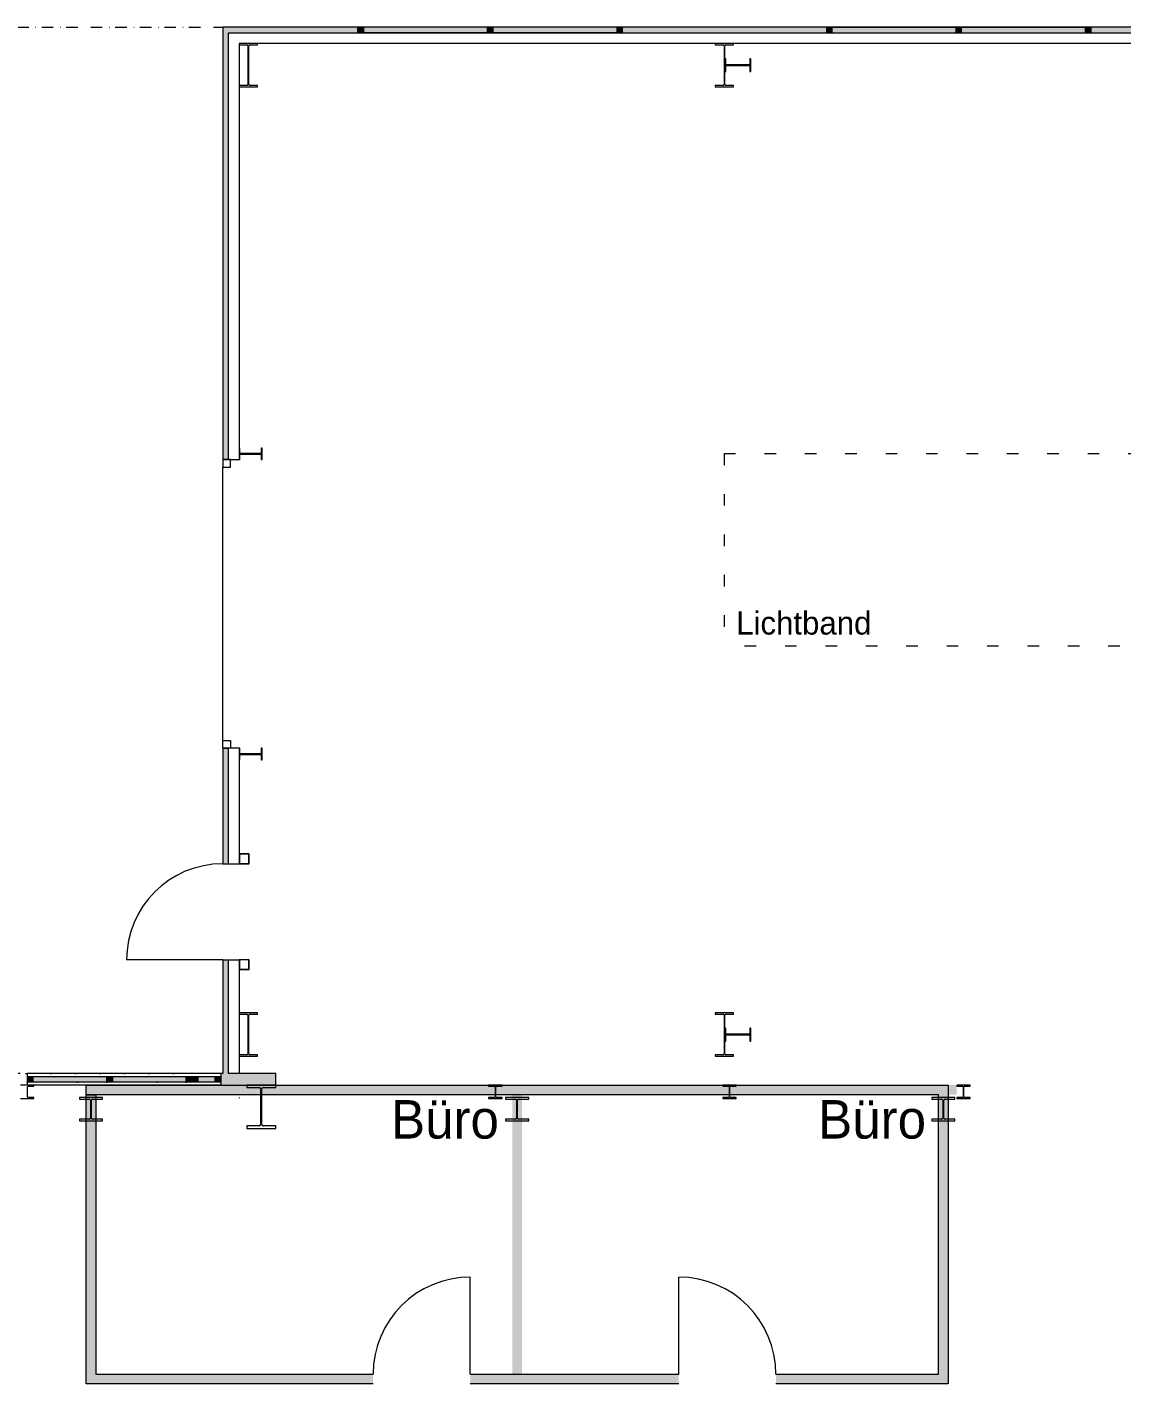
# Model space of a CAD drawing. Header units: inches. Extents: x 47334 to 154394, y 34687 to 85162.
# Drawn here: x 106891 to 118270, y 71062 to 85162 of the extents above; entities that cross this region are included whole.
import ezdxf

# ---------------------------------------------------------------- set-up
doc = ezdxf.new("R2010")
doc.units = ezdxf.units.IN
doc.header["$LTSCALE"] = 300
doc.header["$MEASUREMENT"] = 0
for name, pattern in [('Punktlinie', [1.4, 0.4, -1]), ('Standardmuster', [0]), ('Strichpunktlinie', [0.85, 0.4, -0.24, 0.01, -0.2]), ('Wipeout_Contour', [1.01, 0.01, -1])]:
    doc.linetypes.add(name, pattern=pattern)
doc.layers.add('Grundebene', color=7, linetype='Continuous')
doc.styles.add('ARIAL', font='arial.ttf', dxfattribs={"height": 0.2})

# ---------------------------------------------------------------- blocks, each defined once
blk = doc.blocks.new('Color_Area-854')
at = {"layer": 'Grundebene', "true_color": 0xffffff, "transparency": 33554687}
blk.add_hatch(color=7, dxfattribs=at).paths.add_polyline_path([(108605, 74257), (108605, 74197), (108545, 74197), (108545, 74257)], flags=0)
at = {"layer": 'Grundebene', "color": 18, "linetype": 'Wipeout_Contour', "lineweight": 13, "true_color": 0x000000}
for p, q in [((108545, 74197), (108545, 74257)), ((108545, 74257), (108605, 74257)), ((108605, 74197), (108545, 74197)), ((108605, 74257), (108605, 74197))]:
    blk.add_line(p, q, dxfattribs=at)
blk = doc.blocks.new('Color_Area-85A')
at = {"layer": 'Grundebene', "true_color": 0xffffff, "transparency": 33554687}
blk.add_hatch(color=7, dxfattribs=at).paths.add_polyline_path([(106891, 74197), (106891, 74257), (106951, 74257), (106951, 74197)], flags=0)
at = {"layer": 'Grundebene', "color": 18, "linetype": 'Wipeout_Contour', "lineweight": 13, "true_color": 0x000000}
for p, q in [((106891, 74197), (106891, 74257)), ((106891, 74257), (106951, 74257)), ((106951, 74197), (106891, 74197)), ((106951, 74257), (106951, 74197))]:
    blk.add_line(p, q, dxfattribs=at)
blk = doc.blocks.new('Color_Area-860')
at = {"layer": 'Grundebene', "true_color": 0xffffff, "transparency": 33554687}
blk.add_hatch(color=7, dxfattribs=at).paths.add_polyline_path([(107778, 74257), (108545, 74257), (108545, 74197), (107778, 74197)], flags=0)
at = {"layer": 'Grundebene', "color": 18, "linetype": 'Wipeout_Contour', "lineweight": 13, "true_color": 0x000000}
for p, q in [((107778, 74257), (108545, 74257)), ((107778, 74197), (107778, 74257)), ((108545, 74197), (107778, 74197)), ((108545, 74257), (108545, 74197))]:
    blk.add_line(p, q, dxfattribs=at)
blk = doc.blocks.new('Color_Area-866')
at = {"layer": 'Grundebene', "true_color": 0xffffff, "transparency": 33554687}
blk.add_hatch(color=7, dxfattribs=at).paths.add_polyline_path([(107748, 74257), (107778, 74257), (107778, 74197), (107748, 74197)], flags=0)
at = {"layer": 'Grundebene', "color": 18, "linetype": 'Wipeout_Contour', "lineweight": 13, "true_color": 0x000000}
for p, q in [((107748, 74257), (107778, 74257)), ((107748, 74197), (107748, 74257)), ((107778, 74197), (107748, 74197)), ((107778, 74257), (107778, 74197))]:
    blk.add_line(p, q, dxfattribs=at)
blk = doc.blocks.new('Color_Area-86C')
at = {"layer": 'Grundebene', "true_color": 0xffffff, "transparency": 33554687}
blk.add_hatch(color=7, dxfattribs=at).paths.add_polyline_path([(106951, 74257), (107718, 74257), (107718, 74197), (106951, 74197)], flags=0)
at = {"layer": 'Grundebene', "color": 18, "linetype": 'Wipeout_Contour', "lineweight": 13, "true_color": 0x000000}
for p, q in [((106951, 74257), (107718, 74257)), ((106951, 74197), (106951, 74257)), ((107718, 74197), (106951, 74197)), ((107718, 74257), (107718, 74197))]:
    blk.add_line(p, q, dxfattribs=at)
blk = doc.blocks.new('Color_Area-872')
at = {"layer": 'Grundebene', "true_color": 0xffffff, "transparency": 33554687}
blk.add_hatch(color=7, dxfattribs=at).paths.add_polyline_path([(107718, 74257), (107748, 74257), (107748, 74197), (107718, 74197)], flags=0)
at = {"layer": 'Grundebene', "color": 18, "linetype": 'Wipeout_Contour', "lineweight": 13, "true_color": 0x000000}
for p, q in [((107718, 74257), (107748, 74257)), ((107718, 74197), (107718, 74257)), ((107748, 74197), (107718, 74197)), ((107748, 74257), (107748, 74197))]:
    blk.add_line(p, q, dxfattribs=at)
blk = doc.blocks.new('Color_Area-BEA')
at = {"layer": 'Grundebene', "true_color": 0xffffff, "transparency": 33554687}
blk.add_hatch(color=7, dxfattribs=at).paths.add_polyline_path([(108905, 74257), (108905, 74197), (108845, 74197), (108845, 74257)], flags=0)
at = {"layer": 'Grundebene', "color": 18, "linetype": 'Wipeout_Contour', "lineweight": 13, "true_color": 0x000000}
for p, q in [((108845, 74197), (108845, 74257)), ((108845, 74257), (108905, 74257)), ((108905, 74197), (108845, 74197)), ((108905, 74257), (108905, 74197))]:
    blk.add_line(p, q, dxfattribs=at)
blk = doc.blocks.new('Color_Area-BF0')
at = {"layer": 'Grundebene', "true_color": 0xffffff, "transparency": 33554687}
blk.add_hatch(color=7, dxfattribs=at).paths.add_polyline_path([(108605, 74197), (108605, 74257), (108665, 74257), (108665, 74197)], flags=0)
at = {"layer": 'Grundebene', "color": 18, "linetype": 'Wipeout_Contour', "lineweight": 13, "true_color": 0x000000}
for p, q in [((108605, 74197), (108605, 74257)), ((108605, 74257), (108665, 74257)), ((108665, 74197), (108605, 74197)), ((108665, 74257), (108665, 74197))]:
    blk.add_line(p, q, dxfattribs=at)
blk = doc.blocks.new('Color_Area-BF6')
at = {"layer": 'Grundebene', "true_color": 0xffffff, "transparency": 33554687}
blk.add_hatch(color=7, dxfattribs=at).paths.add_polyline_path([(108665, 74257), (108845, 74257), (108845, 74197), (108665, 74197)], flags=0)
at = {"layer": 'Grundebene', "color": 18, "linetype": 'Wipeout_Contour', "lineweight": 13, "true_color": 0x000000}
for p, q in [((108665, 74257), (108845, 74257)), ((108665, 74197), (108665, 74257)), ((108845, 74197), (108665, 74197)), ((108845, 74257), (108845, 74197))]:
    blk.add_line(p, q, dxfattribs=at)
blk = doc.blocks.new('Color_Area-1560')
at = {"layer": 'Grundebene', "true_color": 0xffffff, "transparency": 33554687}
blk.add_hatch(color=7, dxfattribs=at).paths.add_polyline_path([(115199, 85162), (115199, 85102), (115259, 85102), (115259, 85162)], flags=0)
at = {"layer": 'Grundebene', "color": 18, "linetype": 'Wipeout_Contour', "lineweight": 13, "true_color": 0x000000}
for p, q in [((115199, 85162), (115199, 85102)), ((115259, 85162), (115199, 85162)), ((115199, 85102), (115259, 85102)), ((115259, 85102), (115259, 85162))]:
    blk.add_line(p, q, dxfattribs=at)
blk = doc.blocks.new('Color_Area-1566')
at = {"layer": 'Grundebene', "true_color": 0xffffff, "transparency": 33554687}
blk.add_hatch(color=7, dxfattribs=at).paths.add_polyline_path([(117949, 85102), (117949, 85162), (117889, 85162), (117889, 85102)], flags=0)
at = {"layer": 'Grundebene', "color": 18, "linetype": 'Wipeout_Contour', "lineweight": 13, "true_color": 0x000000}
for p, q in [((117949, 85162), (117889, 85162)), ((117889, 85162), (117889, 85102)), ((117889, 85102), (117949, 85102)), ((117949, 85102), (117949, 85162))]:
    blk.add_line(p, q, dxfattribs=at)
blk = doc.blocks.new('Color_Area-156C')
at = {"layer": 'Grundebene', "true_color": 0xffffff, "transparency": 33554687}
blk.add_hatch(color=7, dxfattribs=at).paths.add_polyline_path([(116544, 85162), (115259, 85162), (115259, 85102), (116544, 85102)], flags=0)
at = {"layer": 'Grundebene', "color": 18, "linetype": 'Wipeout_Contour', "lineweight": 13, "true_color": 0x000000}
for p, q in [((116544, 85162), (115259, 85162)), ((115259, 85162), (115259, 85102)), ((115259, 85102), (116544, 85102)), ((116544, 85102), (116544, 85162))]:
    blk.add_line(p, q, dxfattribs=at)
blk = doc.blocks.new('Color_Area-1572')
at = {"layer": 'Grundebene', "true_color": 0xffffff, "transparency": 33554687}
blk.add_hatch(color=7, dxfattribs=at).paths.add_polyline_path([(116574, 85162), (116544, 85162), (116544, 85102), (116574, 85102)], flags=0)
at = {"layer": 'Grundebene', "color": 18, "linetype": 'Wipeout_Contour', "lineweight": 13, "true_color": 0x000000}
for p, q in [((116574, 85162), (116544, 85162)), ((116544, 85162), (116544, 85102)), ((116544, 85102), (116574, 85102)), ((116574, 85102), (116574, 85162))]:
    blk.add_line(p, q, dxfattribs=at)
blk = doc.blocks.new('Color_Area-1578')
at = {"layer": 'Grundebene', "true_color": 0xffffff, "transparency": 33554687}
blk.add_hatch(color=7, dxfattribs=at).paths.add_polyline_path([(117889, 85162), (116604, 85162), (116604, 85102), (117889, 85102)], flags=0)
at = {"layer": 'Grundebene', "color": 18, "linetype": 'Wipeout_Contour', "lineweight": 13, "true_color": 0x000000}
for p, q in [((117889, 85162), (116604, 85162)), ((116604, 85162), (116604, 85102)), ((116604, 85102), (117889, 85102)), ((117889, 85102), (117889, 85162))]:
    blk.add_line(p, q, dxfattribs=at)
blk = doc.blocks.new('Color_Area-157E')
at = {"layer": 'Grundebene', "true_color": 0xffffff, "transparency": 33554687}
blk.add_hatch(color=7, dxfattribs=at).paths.add_polyline_path([(116604, 85162), (116574, 85162), (116574, 85102), (116604, 85102)], flags=0)
at = {"layer": 'Grundebene', "color": 18, "linetype": 'Wipeout_Contour', "lineweight": 13, "true_color": 0x000000}
for p, q in [((116604, 85162), (116574, 85162)), ((116574, 85162), (116574, 85102)), ((116574, 85102), (116604, 85102)), ((116604, 85102), (116604, 85162))]:
    blk.add_line(p, q, dxfattribs=at)
blk = doc.blocks.new('Color_Area-1730')
at = {"layer": 'Grundebene', "true_color": 0xffffff, "transparency": 33554687}
blk.add_hatch(color=7, dxfattribs=at).paths.add_polyline_path([(113079, 85102), (113079, 85162), (113019, 85162), (113019, 85102)], flags=0)
at = {"layer": 'Grundebene', "color": 18, "linetype": 'Wipeout_Contour', "lineweight": 13, "true_color": 0x000000}
for p, q in [((113079, 85162), (113019, 85162)), ((113019, 85162), (113019, 85102)), ((113019, 85102), (113079, 85102)), ((113079, 85102), (113079, 85162))]:
    blk.add_line(p, q, dxfattribs=at)
blk = doc.blocks.new('Color_Area-1736')
at = {"layer": 'Grundebene', "true_color": 0xffffff, "transparency": 33554687}
blk.add_hatch(color=7, dxfattribs=at).paths.add_polyline_path([(110329, 85162), (110329, 85102), (110389, 85102), (110389, 85162)], flags=0)
at = {"layer": 'Grundebene', "color": 18, "linetype": 'Wipeout_Contour', "lineweight": 13, "true_color": 0x000000}
for p, q in [((110329, 85162), (110329, 85102)), ((110389, 85162), (110329, 85162)), ((110329, 85102), (110389, 85102)), ((110389, 85102), (110389, 85162))]:
    blk.add_line(p, q, dxfattribs=at)
blk = doc.blocks.new('Color_Area-173C')
at = {"layer": 'Grundebene', "true_color": 0xffffff, "transparency": 33554687}
blk.add_hatch(color=7, dxfattribs=at).paths.add_polyline_path([(111734, 85102), (113019, 85102), (113019, 85162), (111734, 85162)], flags=0)
at = {"layer": 'Grundebene', "color": 18, "linetype": 'Wipeout_Contour', "lineweight": 13, "true_color": 0x000000}
for p, q in [((113019, 85162), (111734, 85162)), ((111734, 85162), (111734, 85102)), ((111734, 85102), (113019, 85102)), ((113019, 85102), (113019, 85162))]:
    blk.add_line(p, q, dxfattribs=at)
blk = doc.blocks.new('Color_Area-1742')
at = {"layer": 'Grundebene', "true_color": 0xffffff, "transparency": 33554687}
blk.add_hatch(color=7, dxfattribs=at).paths.add_polyline_path([(111704, 85102), (111734, 85102), (111734, 85162), (111704, 85162)], flags=0)
at = {"layer": 'Grundebene', "color": 18, "linetype": 'Wipeout_Contour', "lineweight": 13, "true_color": 0x000000}
for p, q in [((111734, 85162), (111704, 85162)), ((111704, 85162), (111704, 85102)), ((111704, 85102), (111734, 85102)), ((111734, 85102), (111734, 85162))]:
    blk.add_line(p, q, dxfattribs=at)
blk = doc.blocks.new('Color_Area-1748')
at = {"layer": 'Grundebene', "true_color": 0xffffff, "transparency": 33554687}
blk.add_hatch(color=7, dxfattribs=at).paths.add_polyline_path([(110389, 85102), (111674, 85102), (111674, 85162), (110389, 85162)], flags=0)
at = {"layer": 'Grundebene', "color": 18, "linetype": 'Wipeout_Contour', "lineweight": 13, "true_color": 0x000000}
for p, q in [((111674, 85162), (110389, 85162)), ((110389, 85162), (110389, 85102)), ((110389, 85102), (111674, 85102)), ((111674, 85102), (111674, 85162))]:
    blk.add_line(p, q, dxfattribs=at)
blk = doc.blocks.new('Color_Area-174E')
at = {"layer": 'Grundebene', "true_color": 0xffffff, "transparency": 33554687}
blk.add_hatch(color=7, dxfattribs=at).paths.add_polyline_path([(111674, 85102), (111704, 85102), (111704, 85162), (111674, 85162)], flags=0)
at = {"layer": 'Grundebene', "color": 18, "linetype": 'Wipeout_Contour', "lineweight": 13, "true_color": 0x000000}
for p, q in [((111704, 85162), (111674, 85162)), ((111674, 85162), (111674, 85102)), ((111674, 85102), (111704, 85102)), ((111704, 85102), (111704, 85162))]:
    blk.add_line(p, q, dxfattribs=at)
blk = doc.blocks.new('door-2601')
at = {"layer": 'Grundebene', "color": 18, "linetype": 'Standardmuster', "lineweight": 13, "true_color": 0x000000}
blk.add_line((111497, 71162), (111497, 72172), dxfattribs=at)
blk.add_arc((111497, 71162), 1010, 90, 180, dxfattribs=at)
blk = doc.blocks.new('door-2609')
at = {"layer": 'Grundebene', "color": 18, "linetype": 'Standardmuster', "lineweight": 13, "true_color": 0x000000}
blk.add_line((113664, 71162), (113664, 72172), dxfattribs=at)
blk.add_arc((113664, 71162), 1010, 0, 90, dxfattribs=at)

msp = doc.modelspace()

# ---------------------------------------------------------------- hatches: boundary and pattern name
at = {"layer": 'Grundebene', "true_color": 0x000000, "transparency": 33554687}
for points in [[(108924, 80667), (108924, 85162), (108984, 85102), (108984, 80667)], [(108984, 85102), (108924, 85162), (110329, 85162), (110329, 85102)], [(115199, 85162), (115199, 85102), (113079, 85102), (113079, 85162)], [(117949, 85102), (117949, 85162), (120069, 85162), (120069, 85102)], [(108984, 77667), (108984, 76467), (108924, 76467), (108924, 77667)], [(108924, 75467), (108924, 74287), (108984, 74287), (108984, 75467)], [(109474, 74287), (109474, 74167), (108905, 74167), (108905, 74287)], [(111934, 71162), (111934, 74067), (112034, 74067), (112034, 71162)]]:
    msp.add_hatch(color=18, dxfattribs=at).paths.add_polyline_path(points, flags=0)
h = msp.add_hatch(color=18, dxfattribs=at)
h.paths.add_polyline_path([(107604, 74067), (116364, 74067), (116364, 71162), (114674, 71162), (114674, 71062), (116464, 71062), (116464, 74167), (107504, 74167), (107504, 71062), (110487, 71062), (110487, 71162), (107604, 71162)], flags=0)
h.paths.add_polyline_path([(113664, 71162), (111497, 71162), (111497, 71062), (113664, 71062)], flags=0)
h = msp.add_hatch(color=18, dxfattribs=at)
h.paths.add_polyline_path([(150761, 74067), (153404, 74067), (153404, 74167), (150761, 74167)], flags=0)
h.paths.add_polyline_path([(148187, 74167), (138594, 74167), (138594, 74067), (148187, 74067)], flags=0)
h.paths.add_polyline_path([(136021, 74067), (136021, 74167), (119127, 74167), (119127, 74067)], flags=0)
h.paths.add_polyline_path([(116554, 74167), (116464, 74167), (116464, 74067), (116554, 74067)], flags=0)

# ---------------------------------------------------------------- linework, layer by layer
at = {"layer": 'Grundebene', "color": 18, "linetype": 'Strichpunktlinie', "lineweight": 13, "true_color": 0x000000}
for p, q in [((106532, 85162), (108924, 85162)), ((108604, 74287), (106212, 74287))]:
    msp.add_line(p, q, dxfattribs=at)
at = {"layer": 'Grundebene', "color": 18, "linetype": 'Continuous', "lineweight": 13, "true_color": 0x000000}
for p, q in [((108924, 85162), (108924, 80667)), ((110329, 85162), (108924, 85162)), ((108984, 80667), (108984, 85102)), ((108984, 85102), (110329, 85102)), ((110329, 85102), (110329, 85162)), ((113079, 85162), (110329, 85162)), ((110389, 85162), (110329, 85162)), ((110329, 85102), (110329, 85162)), ((113079, 85102), (110329, 85102)), ((110329, 85102), (110389, 85102)), ((110389, 85102), (110389, 85162)), ((111674, 85162), (110389, 85162)), ((110389, 85102), (111674, 85102)), ((111704, 85162), (111674, 85162)), ((111674, 85162), (111674, 85102)), ((111674, 85102), (111704, 85102)), ((111734, 85162), (111704, 85162)), ((111704, 85162), (111704, 85102)), ((111704, 85102), (111704, 85162)), ((111704, 85102), (111734, 85102)), ((113019, 85162), (111734, 85162)), ((111734, 85102), (111734, 85162)), ((111734, 85102), (113019, 85102)), ((113079, 85162), (113019, 85162)), ((113019, 85162), (113019, 85102)), ((113019, 85102), (113079, 85102)), ((113079, 85102), (113079, 85162)), ((115199, 85162), (113079, 85162)), ((113079, 85102), (113079, 85162)), ((113079, 85102), (115199, 85102)), ((115199, 85162), (115199, 85102)), ((115199, 85162), (117949, 85162)), ((115259, 85162), (115199, 85162)), ((115199, 85162), (115199, 85102)), ((115199, 85102), (117949, 85102)), ((115199, 85102), (115259, 85102)), ((115259, 85102), (115259, 85162)), ((116544, 85162), (115259, 85162)), ((115259, 85102), (116544, 85102)), ((116544, 85162), (116544, 85102)), ((116574, 85162), (116544, 85162)), ((116544, 85102), (116574, 85102)), ((116574, 85102), (116574, 85162)), ((116574, 85162), (116574, 85102)), ((116604, 85162), (116574, 85162)), ((116574, 85102), (116604, 85102)), ((117889, 85162), (116604, 85162)), ((116604, 85102), (116604, 85162)), ((116604, 85102), (117889, 85102)), ((117949, 85162), (117889, 85162)), ((117889, 85162), (117889, 85102)), ((117889, 85102), (117949, 85102)), ((117949, 85162), (117949, 85102)), ((120069, 85162), (117949, 85162)), ((117949, 85162), (117949, 85102)), ((117949, 85102), (120069, 85102)), ((109094, 84992), (109094, 84978)), ((109284, 84992), (109094, 84992)), ((153274, 84992), (109094, 84992)), ((109094, 84992), (109094, 80667)), ((109094, 84978), (109176, 84978)), ((109185, 84969), (109185, 84565)), ((109194, 84565), (109194, 84969)), ((109203, 84978), (109284, 84978)), ((109284, 84978), (109284, 84992)), ((114044, 84992), (114044, 84978)), ((114234, 84992), (114044, 84992)), ((114044, 84978), (114126, 84978)), ((114135, 84969), (114135, 84565)), ((114144, 84565), (114144, 84969)), ((114153, 84978), (114234, 84978)), ((114234, 84978), (114234, 84992)), ((114154, 84834), (114144, 84834)), ((114144, 84834), (114144, 84699)), ((114154, 84776), (114154, 84834)), ((114154, 84699), (114154, 84758)), ((114398, 84770), (114160, 84770)), ((114160, 84764), (114398, 84764)), ((114414, 84834), (114404, 84834)), ((114404, 84834), (114404, 84776)), ((114404, 84758), (114404, 84699)), ((114414, 84699), (114414, 84834)), ((114144, 84699), (114154, 84699)), ((114404, 84699), (114414, 84699)), ((109176, 84556), (109094, 84556)), ((109094, 84556), (109094, 84542)), ((109094, 84542), (109284, 84542)), ((109284, 84556), (109203, 84556)), ((109284, 84542), (109284, 84556)), ((114126, 84556), (114044, 84556)), ((114044, 84556), (114044, 84542)), ((114044, 84542), (114234, 84542)), ((114234, 84556), (114153, 84556)), ((114234, 84542), (114234, 84556)), ((108924, 80667), (108984, 80667)), ((108924, 80667), (108924, 80587)), ((109004, 80667), (108924, 80667)), ((108924, 80667), (108984, 80667)), ((108984, 80667), (109094, 80667)), ((109004, 80587), (109004, 80667)), ((109103, 80787), (109094, 80787)), ((109094, 80787), (109094, 80667)), ((109094, 80667), (109103, 80667)), ((109103, 80736), (109103, 80787)), ((109103, 80667), (109103, 80718)), ((109319, 80730), (109109, 80730)), ((109109, 80724), (109319, 80724)), ((109334, 80787), (109325, 80787)), ((109325, 80787), (109325, 80736)), ((109325, 80718), (109325, 80667)), ((109325, 80667), (109334, 80667)), ((109334, 80667), (109334, 80787)), ((108924, 80587), (109004, 80587)), ((108924, 77747), (108924, 80587)), ((108924, 77667), (108924, 77747)), ((108924, 77747), (109004, 77747)), ((109004, 77747), (109004, 77667)), ((108924, 77667), (108984, 77667)), ((108924, 77667), (108924, 76467)), ((109004, 77667), (108924, 77667)), ((108924, 77667), (108984, 77667)), ((108984, 76467), (108984, 77667)), ((109094, 77667), (108984, 77667)), ((109103, 77667), (109094, 77667)), ((109094, 77667), (109094, 77547)), ((109094, 77667), (109094, 76467)), ((109103, 77616), (109103, 77667)), ((109103, 77547), (109103, 77598)), ((109319, 77610), (109109, 77610)), ((109109, 77604), (109319, 77604)), ((109334, 77667), (109325, 77667)), ((109325, 77667), (109325, 77616)), ((109325, 77598), (109325, 77547)), ((109334, 77547), (109334, 77667)), ((109094, 77547), (109103, 77547)), ((109325, 77547), (109334, 77547)), ((109094, 76570), (109094, 76467)), ((109197, 76570), (109094, 76570)), ((109097, 76567), (109097, 76470)), ((109194, 76567), (109097, 76567)), ((109194, 76470), (109194, 76567)), ((109197, 76467), (109197, 76570)), ((108924, 76467), (108974, 76467)), ((108924, 76467), (108974, 76467)), ((108974, 76467), (108984, 76467)), ((108984, 76467), (109094, 76467)), ((109094, 76467), (109197, 76467)), ((109097, 76470), (109194, 76470)), ((108924, 75467), (107924, 75467)), ((108924, 75467), (108974, 75467)), ((108924, 75467), (108924, 74287)), ((108924, 75467), (108974, 75467)), ((108974, 75467), (108984, 75467)), ((108984, 74287), (108984, 75467)), ((108984, 75467), (109094, 75467)), ((109094, 75470), (109094, 75367)), ((109197, 75470), (109094, 75470)), ((109094, 75467), (109094, 74289)), ((109097, 75467), (109097, 75370)), ((109194, 75467), (109097, 75467)), ((109194, 75370), (109194, 75467)), ((109197, 75367), (109197, 75470)), ((109094, 75367), (109197, 75367)), ((109097, 75370), (109194, 75370)), ((109094, 74917), (109094, 74903)), ((109284, 74917), (109094, 74917)), ((109094, 74903), (109176, 74903)), ((109185, 74894), (109185, 74490)), ((109194, 74490), (109194, 74894)), ((109203, 74903), (109284, 74903)), ((109284, 74903), (109284, 74917)), ((114044, 74917), (114044, 74903)), ((114234, 74917), (114044, 74917)), ((114044, 74903), (114126, 74903)), ((114135, 74894), (114135, 74490)), ((114144, 74490), (114144, 74894)), ((114153, 74903), (114234, 74903)), ((114234, 74903), (114234, 74917)), ((114154, 74759), (114144, 74759)), ((114144, 74759), (114144, 74624)), ((114154, 74701), (114154, 74759)), ((114414, 74759), (114404, 74759)), ((114404, 74759), (114404, 74701)), ((114414, 74624), (114414, 74759)), ((114144, 74624), (114154, 74624)), ((114154, 74624), (114154, 74683)), ((114398, 74695), (114160, 74695)), ((114160, 74689), (114398, 74689)), ((114404, 74683), (114404, 74624)), ((114404, 74624), (114414, 74624)), ((109176, 74481), (109094, 74481)), ((109094, 74481), (109094, 74467)), ((109094, 74467), (109284, 74467)), ((109284, 74481), (109203, 74481)), ((109284, 74467), (109284, 74481)), ((114126, 74481), (114044, 74481)), ((114044, 74481), (114044, 74467)), ((114044, 74467), (114234, 74467)), ((114234, 74481), (114153, 74481)), ((114234, 74467), (114234, 74481)), ((106961, 74167), (106821, 74167)), ((106891, 74287), (106891, 74257)), ((108605, 74287), (106891, 74287)), ((106891, 74257), (106891, 74197)), ((106891, 74257), (106951, 74257)), ((106891, 74257), (106891, 74197)), ((106891, 74197), (106891, 74167)), ((106951, 74197), (106891, 74197)), ((108605, 74167), (106891, 74167)), ((106951, 74257), (106951, 74197)), ((106951, 74257), (107718, 74257)), ((107718, 74197), (106951, 74197)), ((106961, 74155), (106961, 74167)), ((107504, 74067), (107504, 74167)), ((107504, 74167), (116464, 74167)), ((107718, 74197), (107718, 74257)), ((107718, 74257), (107748, 74257)), ((107748, 74197), (107718, 74197)), ((107748, 74197), (107748, 74257)), ((107748, 74257), (107778, 74257)), ((107748, 74257), (107748, 74197)), ((107778, 74197), (107748, 74197)), ((107778, 74257), (108545, 74257)), ((107778, 74257), (107778, 74197)), ((108545, 74197), (107778, 74197)), ((108545, 74197), (108545, 74257)), ((108545, 74257), (108605, 74257)), ((108605, 74197), (108545, 74197)), ((108905, 74287), (108605, 74287)), ((108605, 74257), (108605, 74197)), ((108605, 74257), (108665, 74257)), ((108605, 74257), (108605, 74197)), ((108665, 74197), (108605, 74197)), ((108905, 74167), (108605, 74167)), ((108665, 74257), (108665, 74197)), ((108665, 74257), (108845, 74257)), ((108845, 74197), (108665, 74197)), ((108845, 74197), (108845, 74257)), ((108845, 74257), (108905, 74257)), ((108905, 74197), (108845, 74197)), ((108905, 74287), (108905, 74257)), ((108924, 74287), (108905, 74287)), ((108905, 74257), (108905, 74197)), ((108905, 74257), (108905, 74197)), ((108905, 74197), (108905, 74167)), ((108905, 74167), (109474, 74167)), ((109474, 74287), (108984, 74287)), ((109174, 74167), (109174, 74141)), ((109474, 74167), (109174, 74167)), ((109474, 74167), (109474, 74287)), ((109474, 74141), (109474, 74167)), ((111687, 74167), (111687, 74155)), ((111827, 74167), (111687, 74167)), ((111827, 74155), (111827, 74167)), ((114121, 74167), (114121, 74155)), ((114261, 74167), (114121, 74167)), ((114261, 74155), (114261, 74167)), ((116464, 74167), (116464, 71062)), ((116554, 74167), (116554, 74155)), ((116694, 74167), (116554, 74167)), ((116694, 74155), (116694, 74167)), ((106821, 74027), (106961, 74027)), ((106894, 74046), (106894, 74148)), ((106901, 74155), (106961, 74155)), ((106961, 74039), (106901, 74039)), ((106961, 74027), (106961, 74039)), ((107434, 74037), (107434, 74020)), ((107674, 74037), (107434, 74037)), ((116364, 74067), (107504, 74067)), ((107504, 71522), (107504, 74067)), ((107504, 74067), (107604, 74067)), ((107604, 74067), (107604, 71522)), ((107674, 74020), (107674, 74037)), ((109094, 74037), (109094, 74031)), ((109174, 74141), (109303, 74141)), ((109317, 74127), (109317, 73757)), ((109331, 73757), (109331, 74127)), ((109345, 74141), (109474, 74141)), ((111687, 74155), (111747, 74155)), ((111747, 74039), (111687, 74039)), ((111687, 74039), (111687, 74027)), ((111687, 74027), (111827, 74027)), ((111754, 74148), (111754, 74046)), ((111761, 74046), (111761, 74148)), ((111768, 74155), (111827, 74155)), ((111827, 74039), (111768, 74039)), ((111827, 74027), (111827, 74039)), ((111864, 74037), (111864, 74020)), ((112104, 74037), (111864, 74037)), ((112104, 74020), (112104, 74037)), ((114121, 74155), (114180, 74155)), ((114180, 74039), (114121, 74039)), ((114121, 74039), (114121, 74027)), ((114121, 74027), (114261, 74027)), ((114187, 74148), (114187, 74046)), ((114194, 74046), (114194, 74148)), ((114201, 74155), (114261, 74155)), ((114261, 74039), (114201, 74039)), ((114261, 74027), (114261, 74039)), ((116294, 74037), (116294, 74020)), ((116534, 74037), (116294, 74037)), ((116364, 71162), (116364, 74067)), ((116534, 74020), (116534, 74037)), ((116554, 74155), (116614, 74155)), ((116614, 74039), (116554, 74039)), ((116554, 74039), (116554, 74027)), ((116554, 74027), (116694, 74027)), ((116621, 74148), (116621, 74046)), ((116628, 74046), (116628, 74148)), ((116635, 74155), (116694, 74155)), ((116694, 74039), (116635, 74039)), ((116694, 74027), (116694, 74039)), ((107434, 74020), (107539, 74020)), ((107549, 74010), (107549, 73824)), ((107559, 73824), (107559, 74010)), ((107569, 74020), (107674, 74020)), ((111864, 74020), (111969, 74020)), ((111979, 74010), (111979, 73824)), ((111989, 73824), (111989, 74010)), ((111999, 74020), (112104, 74020)), ((116294, 74020), (116399, 74020)), ((116409, 74010), (116409, 73824)), ((116419, 73824), (116419, 74010)), ((116429, 74020), (116534, 74020)), ((107539, 73814), (107434, 73814)), ((107434, 73814), (107434, 73797)), ((107434, 73797), (107674, 73797)), ((107674, 73814), (107569, 73814)), ((107674, 73797), (107674, 73814)), ((111969, 73814), (111864, 73814)), ((111864, 73814), (111864, 73797)), ((111864, 73797), (112104, 73797)), ((112104, 73814), (111999, 73814)), ((112104, 73797), (112104, 73814)), ((116399, 73814), (116294, 73814)), ((116294, 73814), (116294, 73797)), ((116294, 73797), (116534, 73797)), ((116534, 73814), (116429, 73814)), ((116534, 73797), (116534, 73814)), ((109303, 73743), (109174, 73743)), ((109174, 73743), (109174, 73717)), ((109174, 73717), (109474, 73717)), ((109474, 73743), (109345, 73743)), ((109474, 73717), (109474, 73743)), ((107504, 71062), (107504, 71522)), ((107604, 71522), (107604, 71162)), ((107604, 71162), (110487, 71162)), ((111497, 71162), (113664, 71162)), ((114674, 71162), (116364, 71162)), ((110487, 71062), (107504, 71062)), ((113664, 71062), (111497, 71062)), ((116464, 71062), (114674, 71062))]:
    msp.add_line(p, q, dxfattribs=at)
at = {"layer": 'Grundebene', "color": 18, "linetype": 'Punktlinie', "lineweight": 13, "true_color": 0x000000}
for p, q in [((114135, 80729), (114135, 78729)), ((114135, 80729), (128749, 80729)), ((128749, 78729), (114135, 78729))]:
    msp.add_line(p, q, dxfattribs=at)
at = {"layer": 'Grundebene', "color": 18, "linetype": 'Wipeout_Contour', "lineweight": 13, "true_color": 0x000000}
for points in [[(110329, 85102), (110389, 85102), (110389, 85162), (110329, 85162), (110329, 85102)], [(111674, 85102), (111674, 85162), (110389, 85162), (110389, 85102), (111674, 85102)], [(111704, 85102), (111704, 85162), (111674, 85162), (111674, 85102), (111704, 85102)], [(111734, 85102), (111734, 85162), (111704, 85162), (111704, 85102), (111734, 85102)], [(113019, 85102), (113019, 85162), (111734, 85162), (111734, 85102), (113019, 85102)], [(113079, 85162), (113019, 85162), (113019, 85102), (113079, 85102), (113079, 85162)], [(115199, 85102), (115259, 85102), (115259, 85162), (115199, 85162), (115199, 85102)], [(115259, 85162), (115259, 85102), (116544, 85102), (116544, 85162), (115259, 85162)], [(116544, 85162), (116544, 85102), (116574, 85102), (116574, 85162), (116544, 85162)], [(116574, 85162), (116574, 85102), (116604, 85102), (116604, 85162), (116574, 85162)], [(116604, 85162), (116604, 85102), (117889, 85102), (117889, 85162), (116604, 85162)], [(117949, 85162), (117889, 85162), (117889, 85102), (117949, 85102), (117949, 85162)], [(106891, 74257), (106951, 74257), (106951, 74197), (106891, 74197), (106891, 74257)], [(107718, 74257), (107718, 74197), (106951, 74197), (106951, 74257), (107718, 74257)], [(107748, 74257), (107748, 74197), (107718, 74197), (107718, 74257), (107748, 74257)], [(107778, 74257), (107778, 74197), (107748, 74197), (107748, 74257), (107778, 74257)], [(108545, 74257), (108545, 74197), (107778, 74197), (107778, 74257), (108545, 74257)], [(108605, 74197), (108545, 74197), (108545, 74257), (108605, 74257), (108605, 74197)], [(108605, 74257), (108665, 74257), (108665, 74197), (108605, 74197), (108605, 74257)], [(108845, 74257), (108845, 74197), (108665, 74197), (108665, 74257), (108845, 74257)], [(108905, 74197), (108845, 74197), (108845, 74257), (108905, 74257), (108905, 74197)]]:
    msp.add_lwpolyline(points, dxfattribs=at)
at = {"layer": 'Grundebene', "color": 18, "linetype": 'Continuous', "lineweight": 13, "true_color": 0x000000}
for centre, radius, start, end in [((109176, 84969), 9, 0, 90), ((109203, 84969), 9, 90, 180), ((114126, 84969), 9, 0, 90), ((114153, 84969), 9, 90, 180), ((114160, 84776), 6, 180, 270), ((114160, 84758), 6, 90, 180), ((114398, 84776), 6, 270, 0), ((114398, 84758), 6, 360, 90), ((109176, 84565), 9, 270, 0), ((109203, 84565), 9, 180, 270), ((114126, 84565), 9, 270, 0), ((114153, 84565), 9, 180, 270), ((109109, 80736), 6, 180, 270), ((109109, 80718), 6, 90, 180), ((109319, 80736), 6, 270, 360), ((109319, 80718), 6, 0, 90), ((109109, 77616), 6, 180, 270), ((109109, 77598), 6, 90, 180), ((109319, 77616), 6, 270, 0), ((109319, 77598), 6, 360, 90), ((108924, 75467), 1000, 90, 180), ((109176, 74894), 9, 0, 90), ((109203, 74894), 9, 90, 180), ((114126, 74894), 9, 0, 90), ((114153, 74894), 9, 90, 180), ((114160, 74701), 6, 180, 270), ((114160, 74683), 6, 90, 180), ((114398, 74701), 6, 270, 0), ((114398, 74683), 6, 360, 90), ((109176, 74490), 9, 270, 0), ((109203, 74490), 9, 180, 270), ((114126, 74490), 9, 270, 0), ((114153, 74490), 9, 180, 270), ((106901, 74148), 7, 90, 180), ((106901, 74046), 7, 180, 270), ((109303, 74127), 14, 0, 90), ((109345, 74127), 14, 90, 180), ((111747, 74148), 7, 360, 90), ((111747, 74046), 7, 270, 0), ((111768, 74148), 7, 90, 180), ((111768, 74046), 7, 180, 270), ((114180, 74148), 7, 360, 90), ((114180, 74046), 7, 270, 0), ((114201, 74148), 7, 90, 180), ((114201, 74046), 7, 180, 270), ((116614, 74148), 7, 360, 90), ((116614, 74046), 7, 270, 0), ((116635, 74148), 7, 90, 180), ((116635, 74046), 7, 180, 270), ((107539, 74010), 10, 360, 90), ((107569, 74010), 10, 90, 180), ((111969, 74010), 10, 360, 90), ((111999, 74010), 10, 90, 180), ((116399, 74010), 10, 360, 90), ((116429, 74010), 10, 90, 180), ((107539, 73824), 10, 270, 360), ((107569, 73824), 10, 180, 270), ((109303, 73757), 14, 270, 0), ((109345, 73757), 14, 180, 270), ((111969, 73824), 10, 270, 360), ((111999, 73824), 10, 180, 270), ((116399, 73824), 10, 270, 360), ((116429, 73824), 10, 180, 270)]:
    msp.add_arc(centre, radius, start, end, dxfattribs=at)

# ---------------------------------------------------------------- block references
at = {"layer": 'Grundebene'}
for name in ['Color_Area-1736', 'Color_Area-1748', 'Color_Area-174E', 'Color_Area-1742', 'Color_Area-173C', 'Color_Area-1730', 'Color_Area-1560', 'Color_Area-156C', 'Color_Area-1572', 'Color_Area-157E', 'Color_Area-1578', 'Color_Area-1566', 'Color_Area-85A', 'Color_Area-86C', 'Color_Area-872', 'Color_Area-866', 'Color_Area-860', 'Color_Area-854', 'Color_Area-BF0', 'Color_Area-BF6', 'Color_Area-BEA', 'door-2601', 'door-2609']:
    msp.add_blockref(name, (0, 0), dxfattribs=at)

# ---------------------------------------------------------------- texts
at = {"layer": 'Grundebene', "color": 18, "lineweight": 18, "true_color": 0x000000, "style": 'ARIAL'}
for s, height, width, p in [('Lichtband', 240, 0.966786, (114261, 78849)), ('Büro', 400, 0.950337, (110673, 73611)), ('Büro', 400, 0.950337, (115113, 73611))]:
    msp.add_text(s, height=height, dxfattribs=dict(at, width=width)).set_placement(p)

doc.saveas('drawing.dxf')
